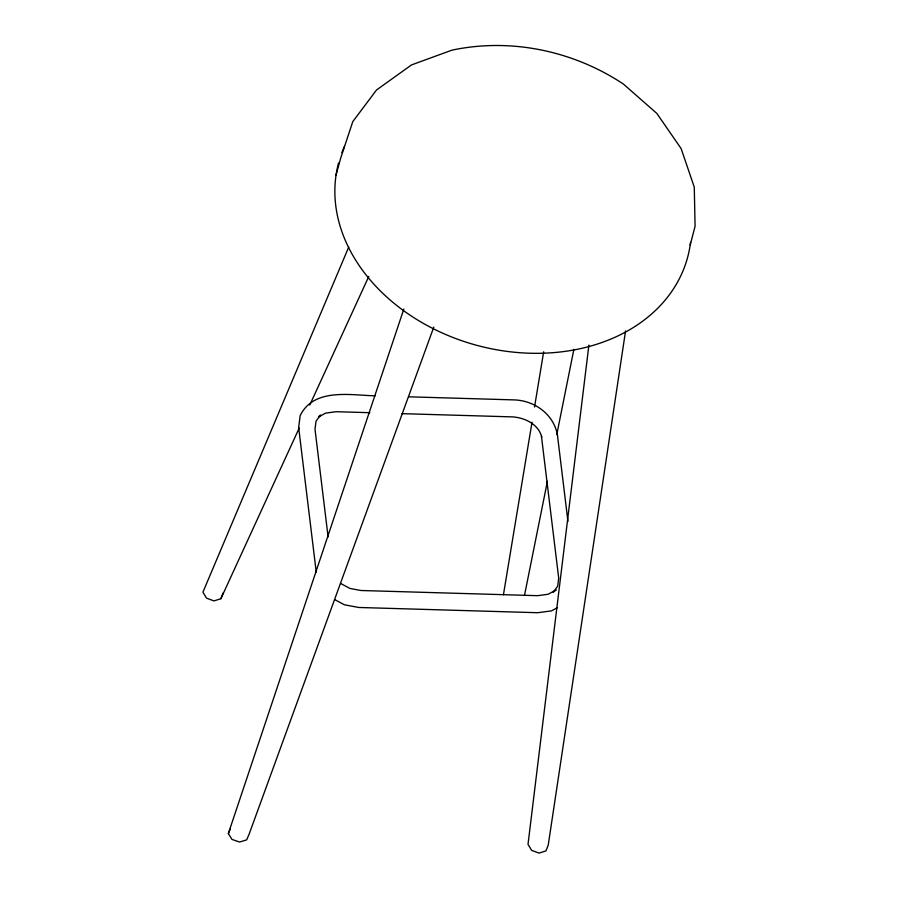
<?xml version="1.0" encoding="UTF-8"?>
<svg xmlns="http://www.w3.org/2000/svg" width="898" height="898" viewBox="0 0 898 898"><rect width="100%" height="100%" fill="white"/><g stroke="black" fill="none" stroke-linecap="round" stroke-linejoin="round"><path stroke-width="1.35" d="M588.897 345.101L528.013 844.367L531.661 850.395L539.103 853.1L545.962 850.9L548.24 845.085L625.558 330.947M503.43 594.768L532.02 422.206M534.534 407.019L543.672 351.803M524.488 595.43L547.398 481.317M556.782 434.565L573.889 349.322M336.065 174.998L340.611 158.374L352.779 121.623L376.531 89.991L411.509 64.914L451.907 50.165C510.906 37.626 573.384 50.827 623.459 84.098L656.853 113.44L681.144 148.608L694.277 187.154L695.074 226.296L690.192 245.031M433.801 327.074L249.105 834.197L246.681 839.877L239.586 842.032L231.998 839.417L228.339 833.569L403.842 309.035M348.727 247.073L202.926 592.164L206.562 598.191L214.005 600.908L220.886 598.719L223.164 592.882M228.339 833.569L230.27 829.034M220.886 598.719L299.225 428.009M309.754 405.077L368.797 276.416M553.224 592.332L557.692 586.158L558.702 578.121L541.404 435.923M318.521 416.694L320.485 415.067L316.017 421.241L315.007 429.278L328.107 536.959M554.201 591.513L556.165 589.874L548.106 594.274L537.588 595.677L360.94 590.502L349.996 588.459L340.813 583.565M318.7 416.885L325.604 413.125L336.121 411.711L369.763 412.698M557.31 607.71L551.507 610.876L537.711 612.717L358.807 607.475L344.462 604.803L334.853 599.673M375.128 395.827C350.175 395.176 313.806 387.7 300.145 415.684L298.652 427.515L316.264 572.284M408.669 396.804L514.891 399.924C535.085 400.822 553.943 414.685 557.445 435.115L567.94 521.412M402.012 413.652L512.769 416.897C525.004 417.772 538.688 424.384 541.775 437.191M690.551 242.348A180.801 140.11 15.3 0 1 486.435 347.717A180.801 140.11 15.3 0 1 338.535 163.043M341.869 152.638A180.801 140.11 15.3 0 1 344.473 146.329"/></g></svg>
